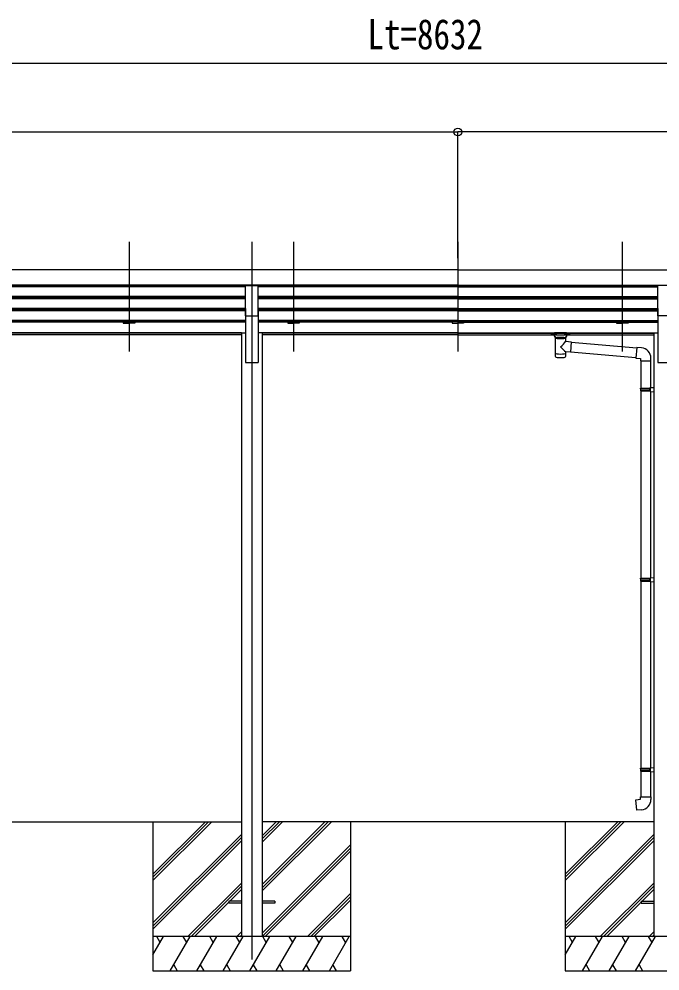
# Model space of a CAD drawing. Units: millimetres, scale not verified. Extents: x -16820 to 16820, y -11880 to 11880.
# Drawn here: x -4985 to -2194, y -6850 to -2705 of the extents above; entities that cross this region are included whole.
import ezdxf
from ezdxf.enums import TextEntityAlignment as Align

# ---------------------------------------------------------------- set-up
doc = ezdxf.new("R2010")
doc.units = ezdxf.units.MM
doc.header["$LTSCALE"] = 50
for name, color, linetype in [('0-3_YKK_11', 7, 'Continuous'), ('0-4_YKK_12', 2, 'Continuous'), ('0-5_YKK_13', 4, 'Continuous'), ('0-6_YKK_A1', 4, 'Continuous'), ('0-7_YKK_D', 6, 'Continuous')]:
    doc.layers.add(name, color=color, linetype=linetype)
doc.styles.add('ＭＳ ゴシック', font='')
doc.styles.get('ＭＳ ゴシック').set_extended_font_data('MS Gothic')

msp = doc.modelspace()

# ---------------------------------------------------------------- linework, layer by layer
at = {"layer": '0-3_YKK_11'}
msp.add_line((-2221.32, -6200.01), (-3926.52, -6200.01), dxfattribs=at)
at = {"layer": '0-4_YKK_12'}
for p, q in [((-4506.11, -3675.6), (-4506.11, -4153.12)), ((-3971.72, -3675.6), (-3971.72, -4153.12)), ((-3789.91, -3675.6), (-3789.91, -4153.12)), ((-3073.91, -3675.6), (-3073.91, -4153.12)), ((-2357.91, -3675.6), (-2357.91, -4153.12)), ((-3971.72, -4106.44), (-3971.72, -6800.01))]:
    msp.add_line(p, q, dxfattribs=at)
at = {"layer": '0-5_YKK_13'}
for p, q in [((-3999.22, -3997.44), (-3999.22, -3865.64)), ((-3999.22, -3865.64), (-3944.22, -3865.64)), ((-3944.22, -3997.44), (-3944.22, -3865.64)), ((-2203.22, -3997.44), (-2203.22, -3865.64)), ((-2148.22, -3865.64), (-2203.22, -3865.64)), ((-3999.22, -3997.44), (-3944.22, -3997.44)), ((-2148.22, -3997.44), (-2203.22, -3997.44)), ((-2669.21, -4075.67), (-2669.21, -4073.66)), ((-2653.71, -4086.28), (-2653.71, -4075.78)), ((-2648.06, -4093.85), (-2653.71, -4086.28)), ((-2652.76, -4074.06), (-2652.76, -4071.94)), ((-2600.67, -4071.94), (-2652.76, -4071.94)), ((-2652.76, -4074.06), (-2642.61, -4074.06)), ((-2649.62, -4093.28), (-2649.62, -4163.69)), ((-2648.05, -4093.86), (-2648.05, -4094.37)), ((-2641.3, -4089.63), (-2641.3, -4095.54)), ((-2641.3, -4089.63), (-2612.13, -4089.63)), ((-2641.3, -4089.63), (-2641.3, -4095.54)), ((-2612.13, -4089.63), (-2612.13, -4095.54)), ((-2612.13, -4089.63), (-2612.13, -4095.54)), ((-2610.82, -4074.06), (-2600.67, -4074.06)), ((-2605.38, -4094.37), (-2605.37, -4093.86)), ((-2605.36, -4093.85), (-2599.72, -4086.28)), ((-2603.82, -4108.31), (-2603.82, -4093.28)), ((-2600.67, -4074.06), (-2600.67, -4071.94)), ((-2599.71, -4086.28), (-2599.71, -4075.78)), ((-2584.21, -4075.67), (-2584.21, -4073.66)), ((-2603.81, -4108.31), (-2579.9, -4110.41)), ((-2579.9, -4110.41), (-2583.89, -4156.03)), ((-2580.06, -4112.3), (-2295.01, -4137.24)), ((-2580.04, -4112), (-2580.04, -4112)), ((-2274, -4137.07), (-2294.83, -4135.25)), ((-2649.62, -4163.69), (-2649.62, -4165.18)), ((-2649.62, -4165.18), (-2649.62, -4173.11)), ((-2603.82, -4163.69), (-2603.82, -4154.29)), ((-2603.82, -4165.18), (-2603.82, -4163.69)), ((-2603.82, -4173.11), (-2603.82, -4165.18)), ((-2583.89, -4156.03), (-2603.81, -4154.29)), ((-2583.9, -4156.03), (-2583.89, -4156.02)), ((-2583.72, -4154.14), (-2298.67, -4179.08)), ((-2232.92, -4192.81), (-2232.92, -4181.9)), ((-2278.92, -4192.81), (-2232.92, -4192.81)), ((-2276.92, -4192.81), (-2276.92, -4312.58)), ((-2234.92, -4192.81), (-2234.92, -4310.02)), ((-2236.92, -4310.08), (-2220.92, -4309.61)), ((-2236.92, -4312.08), (-2236.92, -4310.08)), ((-2220.92, -4309.61), (-2220.92, -4327.55)), ((-2278.92, -4314.58), (-2277.92, -4312.58)), ((-2278.92, -4314.58), (-2234.92, -4314.58)), ((-2278.92, -4314.58), (-2278.92, -4322.58)), ((-2278.92, -4322.58), (-2234.92, -4322.58)), ((-2278.92, -4322.58), (-2277.92, -4324.58)), ((-2277.92, -4312.58), (-2234.92, -4312.58)), ((-2277.92, -4324.58), (-2234.92, -4324.58)), ((-2276.92, -4324.58), (-2276.92, -5139.95)), ((-2239.4, -4314.58), (-2239.83, -4312.58)), ((-2236.92, -4312.08), (-2234.92, -4312.08)), ((-2236.92, -4327.08), (-2236.92, -4325.08)), ((-2236.92, -4327.08), (-2220.92, -4327.55)), ((-2234.92, -4327.14), (-2234.92, -5137.39)), ((-2236.92, -5137.45), (-2220.92, -5136.98)), ((-2236.92, -5139.45), (-2236.92, -5137.45)), ((-2236.92, -5139.45), (-2234.92, -5139.45)), ((-2220.92, -5136.98), (-2220.92, -5154.92)), ((-2278.92, -5141.95), (-2277.92, -5139.95)), ((-2278.92, -5141.95), (-2234.92, -5141.95)), ((-2278.92, -5141.95), (-2278.92, -5149.95)), ((-2278.92, -5149.95), (-2234.92, -5149.95)), ((-2278.92, -5149.95), (-2277.92, -5151.95)), ((-2277.92, -5139.95), (-2234.92, -5139.95)), ((-2277.92, -5151.95), (-2234.92, -5151.95)), ((-2276.92, -5151.95), (-2276.92, -5967.33)), ((-2239.4, -5141.95), (-2239.83, -5139.95)), ((-2236.92, -5154.45), (-2236.92, -5152.45)), ((-2236.92, -5154.45), (-2220.92, -5154.92)), ((-2234.92, -5154.51), (-2234.92, -5964.77)), ((-2278.92, -5969.33), (-2277.92, -5967.33)), ((-2277.92, -5967.33), (-2234.92, -5967.33)), ((-2239.4, -5969.33), (-2239.83, -5967.33)), ((-2236.92, -5964.83), (-2220.92, -5964.36)), ((-2236.92, -5966.83), (-2236.92, -5964.83)), ((-2236.92, -5966.83), (-2234.92, -5966.83)), ((-2234.92, -5967.33), (-2234.92, -5967.88)), ((-2278.92, -5969.33), (-2234.92, -5969.33)), ((-2278.92, -5969.33), (-2278.92, -5977.33)), ((-2278.92, -5977.33), (-2234.92, -5977.33)), ((-2278.92, -5977.33), (-2277.92, -5979.33)), ((-2277.92, -5979.33), (-2234.92, -5979.33)), ((-2276.92, -5979.33), (-2276.92, -6092.44)), ((-2236.92, -5981.83), (-2236.92, -5979.83)), ((-2236.92, -5981.83), (-2220.92, -5982.3)), ((-2234.92, -5981.89), (-2234.92, -6092.44)), ((-2278.92, -6092.44), (-2232.92, -6092.44)), ((-2278.92, -6102.44), (-2278.92, -6092.44)), ((-2232.92, -6092.44), (-2232.92, -6103.36)), ((-4071.92, -6545.45), (-4071.92, -6554.45)), ((-4016.92, -6545.45), (-4071.92, -6545.45)), ((-3871.72, -6545.45), (-3926.72, -6545.45)), ((-3871.72, -6545.45), (-3871.72, -6554.45)), ((-2275.92, -6545.45), (-2275.92, -6554.45)), ((-2275.92, -6545.45), (-2220.92, -6545.45)), ((-4016.92, -6554.45), (-4071.92, -6554.45)), ((-3871.72, -6554.45), (-3926.72, -6554.45)), ((-2275.92, -6554.45), (-2220.92, -6554.45))]:
    msp.add_line(p, q, dxfattribs=at)
for points in [[(-2641.3, -4095.54), (-2642.11, -4094.78), (-2642.56, -4094.37), (-2644.13, -4092.88), (-2644.54, -4092.48), (-2645.65, -4091.45), (-2646.19, -4090.98), (-2646.84, -4090.44), (-2648.02, -4089.53), (-2649.15, -4088.74), (-2650.21, -4088.08), (-2651.18, -4087.52), (-2652.01, -4087.08), (-2653.17, -4086.52), (-2653.71, -4086.27)], [(-2641.3, -4089.63), (-2639.53, -4091.46), (-2637.71, -4092.85)], [(-2637.71, -4092.85), (-2636.59, -4093.55), (-2635.44, -4094.18), (-2634.25, -4094.73), (-2633.04, -4095.2), (-2631.8, -4095.58), (-2630.54, -4095.88), (-2629.28, -4096.1), (-2628, -4096.23), (-2626.71, -4096.27), (-2625.43, -4096.23), (-2624.15, -4096.1), (-2622.88, -4095.88), (-2621.63, -4095.58), (-2620.39, -4095.2), (-2619.18, -4094.73), (-2617.99, -4094.18), (-2616.83, -4093.55), (-2615.71, -4092.85)], [(-2612.13, -4089.63), (-2613.9, -4091.46), (-2615.71, -4092.85)], [(-2612.13, -4095.54), (-2611.31, -4094.78), (-2610.87, -4094.37), (-2609.29, -4092.88), (-2608.88, -4092.48), (-2607.78, -4091.45), (-2607.24, -4090.98), (-2606.59, -4090.44), (-2605.41, -4089.53), (-2604.28, -4088.74), (-2603.21, -4088.08), (-2602.25, -4087.52), (-2601.41, -4087.08), (-2600.26, -4086.52), (-2599.72, -4086.27)], [(-2294.83, -4135.25), (-2298.84, -4181.07), (-2278.92, -4182.81), (-2278.92, -4192.81)], [(-2239.4, -4314.58), (-2239.4, -4322.58), (-2239.83, -4324.58)], [(-2236.92, -4325.08), (-2234.92, -4325.08), (-2234.92, -4312.08)], [(-2236.92, -5152.45), (-2234.92, -5152.45), (-2234.92, -5139.45)], [(-2239.4, -5141.95), (-2239.4, -5149.95), (-2239.83, -5151.95)], [(-2236.92, -5979.83), (-2234.92, -5979.83), (-2234.92, -5966.83)], [(-2239.4, -5969.33), (-2239.4, -5977.33), (-2239.83, -5979.33)], [(-2274, -6148.18), (-2294.83, -6150.01), (-2298.84, -6104.18), (-2278.92, -6102.44)]]:
    msp.add_lwpolyline(points, dxfattribs=at)
for centre, radius, start, end in [((-2706.91, -4032.82), 127.78, 308.87342, 323.78673), ((-2513.13, -4036.88), 148.36, 220.03306, 232.31976), ((-2277.92, -4181.9), 45, 0, 85), ((-2644.62, -4173.11), 5, 180, 259.32659), ((-2608.82, -4173.11), 5, 280.67342, 0), ((-2277.92, -6103.36), 45, 275, 0)]:
    msp.add_arc(centre, radius, start, end, dxfattribs=at)
for centre, major_axis, ratio, start_param, end_param in [((-2652.76, -4075.67), (16.45, 0), 0.098162, 1.5707963, 4.6543397), ((-2652.76, -4073.66), (-16.45, 0), 0.104529, 4.712389, 6.2831853), ((-2642.61, -4075.78), (11.11, 0), 0.152515, 1.5707963, 3.1415927), ((-2626.72, -4093.28), (22.9, 0), 0.130526, 2.9082195, 6.5147838), ((-2626.71, -4093.49), (-21.53, 0), 0.129428, 0.1297924, 3.0084543), ((-2610.82, -4075.78), (-11.11, 0), 0.152515, 3.1415927, 4.712389), ((-2600.67, -4073.66), (16.45, 0), 0.104529, 6.2831853, 7.8539816), ((-2600.67, -4075.67), (-16.45, 0), 0.098162, 1.6288456, 4.712389), ((-2626.72, -4160.7), (22.9, 0), 0.130526, 3.1415927, 6.2831853), ((-2626.72, -4176.32), (22.9, 0), 0.130526, 3.7473022, 5.6774759)]:
    msp.add_ellipse(centre, major_axis=major_axis, ratio=ratio, start_param=start_param, end_param=end_param, dxfattribs=at)
for centre, major_axis in [((-2661.71, -4075.69), (3, 0)), ((-2591.71, -4075.69), (-3, 0))]:
    msp.add_ellipse(centre, major_axis=major_axis, ratio=0.107858, dxfattribs=at)
at = {"layer": '0-6_YKK_A1'}
for p, q in [((-3073.71, -3796.6), (-7369.72, -3796.6)), ((-3074.11, -3796.6), (1221.88, -3796.6)), ((-3073.71, -3863.2), (-7369.73, -3863.2)), ((-3999.22, -3866.45), (-6444.22, -3866.45)), ((-3999.22, -3871), (-6444.22, -3871)), ((-4531.11, -3871), (-4531.11, -3866.56)), ((-4481.11, -3871), (-4481.11, -3866.56)), ((-3073.71, -3871), (-3944.23, -3871)), ((-3073.71, -3866.45), (-3944.22, -3866.45)), ((-3814.91, -3871), (-3814.91, -3866.56)), ((-3764.91, -3871), (-3764.91, -3866.56)), ((-3098.91, -3871), (-3098.91, -3866.56)), ((-3074.11, -3866.45), (-2203.22, -3866.45)), ((-3074.11, -3871), (-2203.22, -3871)), ((-3074.1, -3863.2), (1221.88, -3863.2)), ((-3048.91, -3871), (-3048.91, -3866.56)), ((-2382.91, -3871), (-2382.91, -3866.56)), ((-2332.91, -3871), (-2332.91, -3866.56)), ((-3999.22, -3912.87), (-6444.22, -3912.87)), ((-3999.22, -3914.37), (-6444.22, -3914.37)), ((-3999.22, -3918.69), (-6444.22, -3918.69)), ((-3999.22, -3923.57), (-6444.22, -3923.57)), ((-4531.11, -3923.57), (-4531.11, -3918.69)), ((-4481.11, -3923.57), (-4481.11, -3918.69)), ((-3073.71, -3923.57), (-3944.23, -3923.57)), ((-3073.71, -3912.87), (-3944.22, -3912.87)), ((-3073.71, -3914.37), (-3944.22, -3914.37)), ((-3073.71, -3918.69), (-3944.22, -3918.69)), ((-3814.91, -3923.57), (-3814.91, -3918.69)), ((-3764.91, -3923.57), (-3764.91, -3918.69)), ((-3098.91, -3923.57), (-3098.91, -3918.69)), ((-3074.11, -3912.87), (-2203.22, -3912.87)), ((-3074.11, -3914.37), (-2203.22, -3914.37)), ((-3074.11, -3918.69), (-2203.22, -3918.69)), ((-3074.11, -3923.57), (-2203.22, -3923.57)), ((-3048.91, -3923.57), (-3048.91, -3918.69)), ((-2382.91, -3923.57), (-2382.91, -3918.69)), ((-2332.91, -3923.57), (-2332.91, -3918.69)), ((-3999.22, -3965.45), (-6444.22, -3965.45)), ((-3999.22, -3966.95), (-6444.22, -3966.95)), ((-3999.22, -3971.26), (-6444.22, -3971.26)), ((-3999.22, -3976.15), (-6444.22, -3976.15)), ((-4531.11, -3976.15), (-4531.11, -3971.26)), ((-4481.11, -3976.15), (-4481.11, -3971.26)), ((-3999.22, -3965.55), (-3999.22, -4200.01)), ((-3073.71, -3976.15), (-3944.23, -3976.15)), ((-3073.71, -3965.45), (-3944.22, -3965.45)), ((-3944.22, -3965.55), (-3944.22, -4200.01)), ((-3073.71, -3966.95), (-3944.22, -3966.95)), ((-3073.71, -3971.26), (-3944.22, -3971.26)), ((-3814.91, -3976.15), (-3814.91, -3971.26)), ((-3764.91, -3976.15), (-3764.91, -3971.26)), ((-3098.91, -3976.15), (-3098.91, -3971.26)), ((-3074.11, -3965.45), (-2203.22, -3965.45)), ((-3074.11, -3966.95), (-2203.22, -3966.95)), ((-3074.11, -3971.26), (-2203.22, -3971.26)), ((-3074.11, -3976.15), (-2203.22, -3976.15)), ((-3048.91, -3976.15), (-3048.91, -3971.26)), ((-2382.91, -3976.15), (-2382.91, -3971.26)), ((-2332.91, -3976.15), (-2332.91, -3971.26)), ((-2203.22, -3965.55), (-2203.22, -4200.01)), ((-3999.22, -4018.03), (-6444.22, -4018.03)), ((-3999.22, -4019.53), (-6444.22, -4019.53)), ((-3073.71, -4018.03), (-3944.22, -4018.03)), ((-3073.71, -4019.53), (-3944.22, -4019.53)), ((-3074.11, -4018.03), (-2203.62, -4018.03)), ((-3074.11, -4019.53), (-2203.62, -4019.53)), ((-3999.22, -4023.84), (-6444.22, -4023.84)), ((-3999.22, -4024.2), (-5912.91, -4024.2)), ((-4531.11, -4023.84), (-4531.11, -4029.36)), ((-4531.11, -4023.84), (-4531.11, -4029.36)), ((-4531.11, -4029.36), (-4506.11, -4029.36)), ((-4481.11, -4029.36), (-4506.11, -4029.36)), ((-4481.11, -4023.84), (-4481.11, -4029.36)), ((-4481.11, -4023.84), (-4481.11, -4029.36)), ((-3073.71, -4023.84), (-3944.22, -4023.84)), ((-3098.71, -4024.2), (-3944.22, -4024.2)), ((-3814.91, -4023.84), (-3814.91, -4029.36)), ((-3814.91, -4023.84), (-3814.91, -4029.36)), ((-3814.91, -4029.36), (-3789.91, -4029.36)), ((-3764.91, -4029.36), (-3789.91, -4029.36)), ((-3764.91, -4023.84), (-3764.91, -4029.36)), ((-3764.91, -4023.84), (-3764.91, -4029.36)), ((-3098.91, -4023.84), (-3098.91, -4029.36)), ((-3098.91, -4023.84), (-3098.91, -4029.36)), ((-3098.91, -4029.36), (-3073.91, -4029.36)), ((-3074.11, -4023.84), (-2203.62, -4023.84)), ((-3048.91, -4029.36), (-3073.91, -4029.36)), ((-3049.11, -4024.2), (-2203.62, -4024.2)), ((-3048.91, -4023.84), (-3048.91, -4029.36)), ((-3048.91, -4023.84), (-3048.91, -4029.36)), ((-2382.91, -4023.84), (-2382.91, -4029.36)), ((-2382.91, -4023.84), (-2382.91, -4029.36)), ((-2382.91, -4029.36), (-2357.91, -4029.36)), ((-2332.91, -4029.36), (-2357.91, -4029.36)), ((-2332.91, -4023.84), (-2332.91, -4029.36)), ((-2332.91, -4023.84), (-2332.91, -4029.36)), ((-4016.92, -4071.43), (-6426.52, -4071.43)), ((-4016.92, -4072.84), (-6426.52, -4072.84)), ((-4016.92, -4080.52), (-6426.52, -4080.52)), ((-4016.92, -4071.01), (-4016.92, -6699.95)), ((-4016.92, -4071.01), (-3999.22, -4071.01)), ((-3926.52, -4071.01), (-3944.22, -4071.01)), ((-3926.52, -4071.01), (-3926.52, -6699.42)), ((-3073.71, -4071.43), (-3926.52, -4071.43)), ((-3073.71, -4072.84), (-3926.52, -4072.84)), ((-3073.71, -4080.52), (-3926.52, -4080.52)), ((-3074.11, -4071.43), (-2220.92, -4071.43)), ((-3074.11, -4072.84), (-2220.92, -4072.84)), ((-3074.11, -4080.52), (-2220.92, -4080.52)), ((-2220.92, -4071.01), (-2220.92, -6700.01)), ((-2220.92, -4071.01), (-2203.22, -4071.01)), ((-3999.22, -4200.01), (-3944.22, -4200.01)), ((-2203.22, -4200.01), (-2148.22, -4200.01)), ((-6426.92, -6200.01), (-4016.92, -6200.01)), ((-4401.92, -6442.19), (-4159.68, -6199.95)), ((-4401.92, -6428.04), (-4173.82, -6199.95)), ((-4401.92, -6456.33), (-4145.6, -6200.01)), ((-4401.92, -6200.01), (-4401.92, -6849.95)), ((-3926.52, -6289.3), (-3837.17, -6199.95)), ((-3926.52, -6275.15), (-3851.31, -6199.95)), ((-3926.52, -6261.01), (-3865.46, -6199.95)), ((-3926.52, -6289.3), (-3837.17, -6199.95)), ((-3926.52, -6275.15), (-3851.31, -6199.95)), ((-3926.52, -6261.01), (-3865.46, -6199.95)), ((-3926.52, -6501.43), (-3625.1, -6200.01)), ((-3926.52, -6487.29), (-3639.24, -6200.01)), ((-3926.52, -6473.14), (-3653.38, -6200.01)), ((-3926.52, -6501.43), (-3625.1, -6200.01)), ((-3926.52, -6487.29), (-3639.24, -6200.01)), ((-3926.52, -6473.14), (-3653.38, -6200.01)), ((-3541.92, -6200.01), (-3541.92, -6849.95)), ((-2605.92, -6442.19), (-2363.68, -6199.95)), ((-2605.92, -6428.04), (-2377.82, -6199.95)), ((-2605.92, -6456.33), (-2349.6, -6200.01)), ((-2605.92, -6200.01), (-2605.92, -6849.95)), ((-4401.92, -6640.17), (-4016.92, -6255.18)), ((-2605.92, -6640.17), (-2220.92, -6255.18)), ((-4401.92, -6654.32), (-4016.92, -6269.32)), ((-4401.92, -6668.46), (-4016.92, -6283.46)), ((-2605.92, -6654.32), (-2220.92, -6269.32)), ((-2605.92, -6668.46), (-2220.92, -6283.46)), ((-3926.52, -6685.27), (-3541.92, -6300.68)), ((-3926.52, -6685.27), (-3541.92, -6300.68)), ((-3926.52, -6699.42), (-3541.92, -6314.82)), ((-3926.52, -6699.42), (-3541.92, -6314.82)), ((-3912.91, -6699.95), (-3541.92, -6328.96)), ((-3912.91, -6699.95), (-3541.92, -6328.96)), ((-4249.56, -6699.95), (-4016.92, -6467.31)), ((-4235.42, -6699.95), (-4016.92, -6481.45)), ((-4066.78, -6545.45), (-4016.92, -6495.59)), ((-2453.56, -6699.95), (-2220.92, -6467.31)), ((-2439.42, -6699.95), (-2220.92, -6481.45)), ((-2270.78, -6545.45), (-2220.92, -6495.59)), ((-3729.06, -6699.95), (-3541.92, -6512.81)), ((-3714.92, -6699.95), (-3541.92, -6526.95)), ((-3700.78, -6699.95), (-3541.92, -6541.09)), ((-4221.28, -6699.95), (-4071.92, -6550.59)), ((-2425.28, -6699.95), (-2275.92, -6550.59)), ((-3541.92, -6699.95), (-4401.92, -6699.95)), ((-4401.92, -6780.43), (-4355.46, -6699.95)), ((-4370.46, -6725.93), (-4385.46, -6699.95)), ((-4326.59, -6849.95), (-4239.99, -6699.95)), ((-4254.99, -6725.93), (-4269.99, -6699.95)), ((-4211.12, -6849.95), (-4124.52, -6699.95)), ((-4139.52, -6725.93), (-4154.52, -6699.95)), ((-4095.65, -6849.95), (-4009.05, -6699.95)), ((-4024.05, -6725.93), (-4039.05, -6699.95)), ((-4037.43, -6699.95), (-4016.92, -6679.44)), ((-4023.29, -6699.95), (-4016.92, -6693.58)), ((-3980.18, -6849.95), (-3893.58, -6699.95)), ((-3908.58, -6725.93), (-3923.58, -6699.95)), ((-3864.71, -6849.95), (-3778.11, -6699.95)), ((-3793.11, -6725.93), (-3808.11, -6699.95)), ((-3749.24, -6849.95), (-3662.64, -6699.95)), ((-3678.12, -6726.75), (-3693.59, -6699.95)), ((-3633.77, -6849.95), (-3547.17, -6699.95)), ((-3562.65, -6726.75), (-3578.12, -6699.95)), ((-1745.92, -6699.95), (-2605.92, -6699.95)), ((-2605.92, -6780.43), (-2559.46, -6699.95)), ((-2574.46, -6725.93), (-2589.46, -6699.95)), ((-2530.59, -6849.95), (-2443.99, -6699.95)), ((-2458.99, -6725.93), (-2473.99, -6699.95)), ((-2415.12, -6849.95), (-2328.52, -6699.95)), ((-2343.52, -6725.93), (-2358.52, -6699.95)), ((-2299.65, -6849.95), (-2213.05, -6699.95)), ((-2228.05, -6725.93), (-2243.05, -6699.95)), ((-2241.43, -6699.95), (-2220.92, -6679.44)), ((-2227.29, -6699.95), (-2220.92, -6693.58)), ((-4311.59, -6823.97), (-4296.59, -6849.95)), ((-4196.13, -6823.97), (-4181.13, -6849.95)), ((-4080.66, -6823.97), (-4065.66, -6849.95)), ((-3965.18, -6823.97), (-3950.18, -6849.95)), ((-3849.72, -6823.97), (-3834.72, -6849.95)), ((-3734.72, -6824.79), (-3720.2, -6849.95)), ((-3619.25, -6824.79), (-3604.73, -6849.95)), ((-2515.59, -6823.97), (-2500.59, -6849.95)), ((-2400.12, -6823.97), (-2385.13, -6849.95)), ((-2284.65, -6823.97), (-2269.66, -6849.95)), ((-4401.92, -6849.95), (-3541.92, -6849.95)), ((-2605.92, -6849.95), (-1745.92, -6849.95))]:
    msp.add_line(p, q, dxfattribs=at)
at = {"layer": '0-7_YKK_D'}
for p, q in [((-7189.92, -2896.59), (1042.08, -2896.59)), ((-7369.92, -3196.59), (-3073.91, -3196.59)), ((-3073.91, -3746.6), (-3073.91, -3195.59)), ((-3073.91, -3746.6), (-3073.91, -3195.59)), ((1222.08, -3196.59), (-3073.91, -3196.59))]:
    msp.add_line(p, q, dxfattribs=at)
msp.add_circle((-3073.91, -3196.59), 17, dxfattribs=at)
msp.add_circle((-3073.91, -3196.59), 17, dxfattribs=at)

# ---------------------------------------------------------------- texts
at = {"layer": '0-7_YKK_D', "style": 'ＭＳ ゴシック', "width": 0.8}
msp.add_text('Lt=8632', height=132, dxfattribs=at).set_placement((-3467.52, -2876.59), align=Align.BOTTOM_LEFT)

doc.saveas('drawing.dxf')
